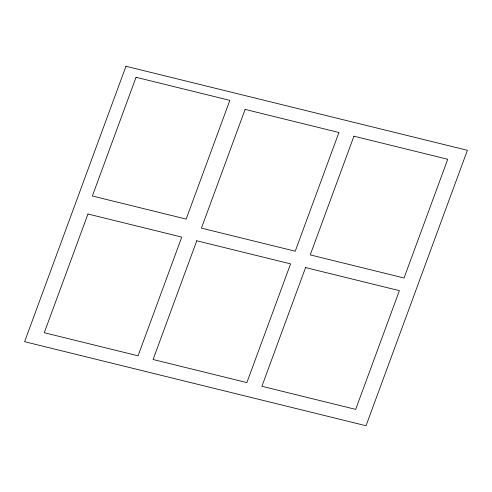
<?xml version="1.0" encoding="UTF-8"?>
<svg xmlns="http://www.w3.org/2000/svg" width="492" height="492" viewBox="0 0 492 492"><rect width="100%" height="100%" fill="white"/><g stroke="black" fill="none" stroke-linecap="round" stroke-linejoin="round"><path stroke-width="0.74" d="M125.964 66.266L24.6 341.694L366.036 425.734L467.4 150.306L125.964 66.266M136.05 77.281L92.361 196L186.16 219.088L229.85 100.368L136.05 77.281M87.963 214.008L44.268 332.727L138.067 355.814L181.763 237.095L87.963 214.008M196.769 240.785L153.08 359.504L246.879 382.591L290.569 263.878L196.769 240.785M245.121 109.409L201.431 228.122L295.231 251.215L338.92 132.496L245.121 109.409M305.581 267.568L261.885 386.288L355.685 409.375L399.381 290.655L305.581 267.568M353.933 136.186L310.237 254.905L404.037 277.992L447.732 159.273L353.933 136.186"/></g></svg>
